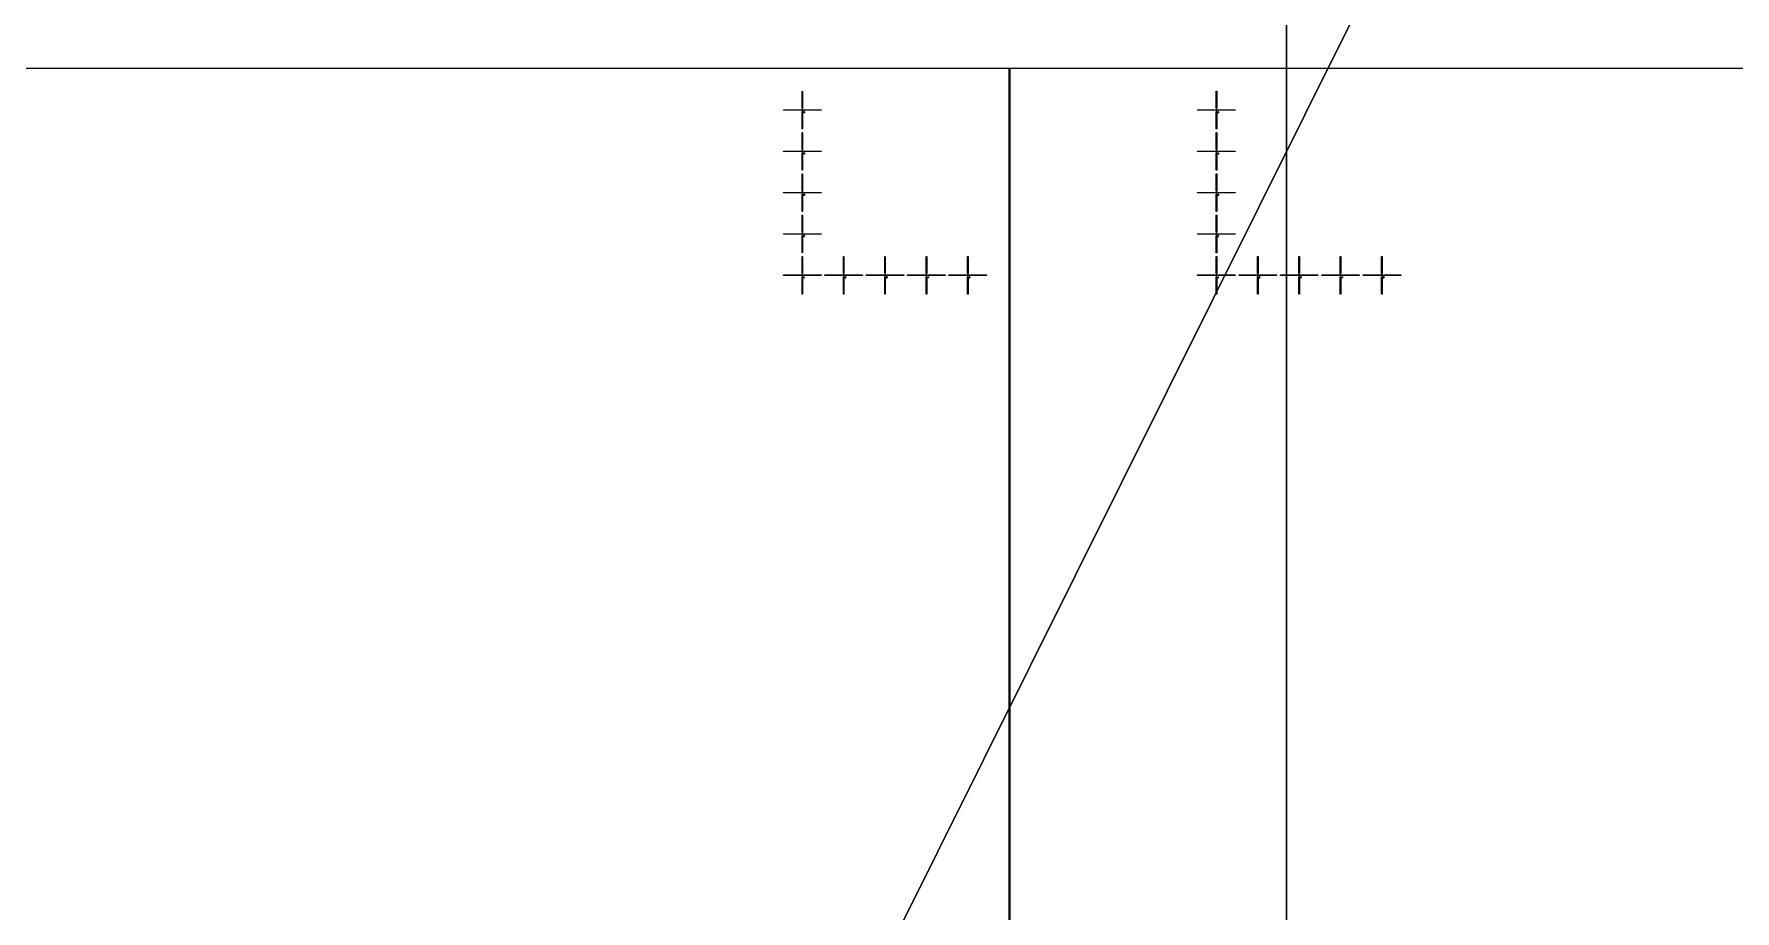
# Model space of a CAD drawing. Extents: x -25400 to 25400, y -24113 to 25400.
# Drawn here: x 2285 to 10513, y 13079 to 17323 of the extents above; entities that cross this region are included whole.
import ezdxf

# ---------------------------------------------------------------- set-up
doc = ezdxf.new("R2010")
doc.units = 0
for name, color, linetype in [('L0D0', 1, 'CONTINUOUS'), ('L1D0', 2, 'CONTINUOUS'), ('L3D0', 3, 'CONTINUOUS')]:
    doc.layers.add(name, color=color, linetype=linetype)

msp = doc.modelspace()

# ---------------------------------------------------------------- linework, layer by layer
at = {"layer": 'L0D0'}
for points in [[(8342.854, 23990.765), (8342.854, -23990.765)], [(8342.854, -23990.765), (8342.854, 23990.765)], [(16923.304, 15427.63), (0, 0), (10207.408, 20499.239), (10246.244, 20479.856), (10285.043, 20460.398), (10323.804, 20440.868), (10362.529, 20421.263), (10401.216, 20401.586), (10439.866, 20381.835), (10478.479, 20362.011), (10517.054, 20342.113)], [(10207.408, 20499.239), (0, 0)]]:
    msp.add_lwpolyline(points, dxfattribs=at)
at = {"layer": 'L1D0'}
for points in [[(6000.25, 16963.85), (6000.25, 17046.85), (6002.75, 17046.85), (6002.75, 16963.85)], [(8003.25, 16963.85), (8003.25, 17046.85), (8005.75, 17046.85), (8005.75, 16963.85)], [(5910.5, 16954.6), (5910.5, 16957.1), (5993.5, 16957.1), (5993.5, 16954.6)], [(6001.3, 16950.85), (6001.3, 16955.65), (5996.5, 16955.65), (5996.5, 16956.05), (6001.3, 16956.05), (6001.3, 16960.85), (6001.7, 16960.85), (6001.7, 16956.05), (6006.5, 16956.05), (6006.5, 16955.65), (6001.7, 16955.65), (6001.7, 16950.85)], [(6007.5, 16945.294), (6007.5, 16948.85), (6011.944, 16948.85), (6011.944, 16947.961), (6008.389, 16947.961), (6008.389, 16946.183), (6011.056, 16946.183), (6011.056, 16945.294)], [(6009.5, 16954.6), (6009.5, 16957.1), (6092.5, 16957.1), (6092.5, 16954.6)], [(7913.5, 16954.6), (7913.5, 16957.1), (7996.5, 16957.1), (7996.5, 16954.6)], [(8004.3, 16950.85), (8004.3, 16955.65), (7999.5, 16955.65), (7999.5, 16956.05), (8004.3, 16956.05), (8004.3, 16960.85), (8004.7, 16960.85), (8004.7, 16956.05), (8009.5, 16956.05), (8009.5, 16955.65), (8004.7, 16955.65), (8004.7, 16950.85)], [(8010.5, 16945.294), (8010.5, 16948.85), (8014.944, 16948.85), (8014.944, 16947.961), (8011.389, 16947.961), (8011.389, 16946.183), (8014.056, 16946.183), (8014.056, 16945.294)], [(8012.5, 16954.6), (8012.5, 16957.1), (8095.5, 16957.1), (8095.5, 16954.6)], [(6000.25, 16864.85), (6000.25, 16947.85), (6002.75, 16947.85), (6002.75, 16864.85)], [(6007.5, 16942.628), (6007.5, 16943.517), (6011.056, 16943.517), (6011.056, 16942.628)], [(6011.056, 16943.517), (6011.056, 16945.294), (6011.944, 16945.294), (6011.944, 16943.517)], [(8003.25, 16864.85), (8003.25, 16947.85), (8005.75, 16947.85), (8005.75, 16864.85)], [(8010.5, 16942.628), (8010.5, 16943.517), (8014.056, 16943.517), (8014.056, 16942.628)], [(8014.056, 16943.517), (8014.056, 16945.294), (8014.944, 16945.294), (8014.944, 16943.517)], [(6000.25, 16763.85), (6000.25, 16846.85), (6002.75, 16846.85), (6002.75, 16763.85)], [(8003.25, 16763.85), (8003.25, 16846.85), (8005.75, 16846.85), (8005.75, 16763.85)], [(5910.5, 16754.6), (5910.5, 16757.1), (5993.5, 16757.1), (5993.5, 16754.6)], [(6001.3, 16750.85), (6001.3, 16755.65), (5996.5, 16755.65), (5996.5, 16756.05), (6001.3, 16756.05), (6001.3, 16760.85), (6001.7, 16760.85), (6001.7, 16756.05), (6006.5, 16756.05), (6006.5, 16755.65), (6001.7, 16755.65), (6001.7, 16750.85)], [(6000.25, 16664.85), (6000.25, 16747.85), (6002.75, 16747.85), (6002.75, 16664.85)], [(6010.167, 16742.628), (6010.167, 16744.406), (6007.5, 16744.406), (6007.5, 16746.183), (6008.389, 16746.183), (6008.389, 16745.294), (6010.167, 16745.294), (6010.167, 16747.961), (6009.278, 16747.961), (6009.278, 16748.85), (6011.056, 16748.85), (6011.056, 16745.294), (6011.944, 16745.294), (6011.944, 16744.406), (6011.056, 16744.406), (6011.056, 16742.628)], [(6008.389, 16746.183), (6008.389, 16747.961), (6009.278, 16747.961), (6009.278, 16746.183)], [(6009.5, 16754.6), (6009.5, 16757.1), (6092.5, 16757.1), (6092.5, 16754.6)], [(7913.5, 16754.6), (7913.5, 16757.1), (7996.5, 16757.1), (7996.5, 16754.6)], [(8004.3, 16750.85), (8004.3, 16755.65), (7999.5, 16755.65), (7999.5, 16756.05), (8004.3, 16756.05), (8004.3, 16760.85), (8004.7, 16760.85), (8004.7, 16756.05), (8009.5, 16756.05), (8009.5, 16755.65), (8004.7, 16755.65), (8004.7, 16750.85)], [(8003.25, 16664.85), (8003.25, 16747.85), (8005.75, 16747.85), (8005.75, 16664.85)], [(8013.167, 16742.628), (8013.167, 16744.406), (8010.5, 16744.406), (8010.5, 16746.183), (8011.389, 16746.183), (8011.389, 16745.294), (8013.167, 16745.294), (8013.167, 16747.961), (8012.278, 16747.961), (8012.278, 16748.85), (8014.056, 16748.85), (8014.056, 16745.294), (8014.944, 16745.294), (8014.944, 16744.406), (8014.056, 16744.406), (8014.056, 16742.628)], [(8011.389, 16746.183), (8011.389, 16747.961), (8012.278, 16747.961), (8012.278, 16746.183)], [(8012.5, 16754.6), (8012.5, 16757.1), (8095.5, 16757.1), (8095.5, 16754.6)], [(6000.25, 16563.85), (6000.25, 16646.85), (6002.75, 16646.85), (6002.75, 16563.85)], [(8003.25, 16563.85), (8003.25, 16646.85), (8005.75, 16646.85), (8005.75, 16563.85)], [(5910.5, 16554.6), (5910.5, 16557.1), (5993.5, 16557.1), (5993.5, 16554.6)], [(6001.3, 16550.85), (6001.3, 16555.65), (5996.5, 16555.65), (5996.5, 16556.05), (6001.3, 16556.05), (6001.3, 16560.85), (6001.7, 16560.85), (6001.7, 16556.05), (6006.5, 16556.05), (6006.5, 16555.65), (6001.7, 16555.65), (6001.7, 16550.85)], [(6000.25, 16464.85), (6000.25, 16547.85), (6002.75, 16547.85), (6002.75, 16464.85)], [(6007.5, 16547.961), (6007.5, 16548.85), (6011.056, 16548.85), (6011.056, 16547.961)], [(6007.5, 16542.628), (6007.5, 16543.517), (6011.056, 16543.517), (6011.056, 16542.628)], [(6008.389, 16545.294), (6008.389, 16546.183), (6011.056, 16546.183), (6011.056, 16545.294)], [(6009.5, 16554.6), (6009.5, 16557.1), (6092.5, 16557.1), (6092.5, 16554.6)], [(6011.056, 16546.183), (6011.056, 16547.961), (6011.944, 16547.961), (6011.944, 16546.183)], [(6011.056, 16543.517), (6011.056, 16545.294), (6011.944, 16545.294), (6011.944, 16543.517)], [(7913.5, 16554.6), (7913.5, 16557.1), (7996.5, 16557.1), (7996.5, 16554.6)], [(8004.3, 16550.85), (8004.3, 16555.65), (7999.5, 16555.65), (7999.5, 16556.05), (8004.3, 16556.05), (8004.3, 16560.85), (8004.7, 16560.85), (8004.7, 16556.05), (8009.5, 16556.05), (8009.5, 16555.65), (8004.7, 16555.65), (8004.7, 16550.85)], [(8003.25, 16464.85), (8003.25, 16547.85), (8005.75, 16547.85), (8005.75, 16464.85)], [(8010.5, 16547.961), (8010.5, 16548.85), (8014.056, 16548.85), (8014.056, 16547.961)], [(8010.5, 16542.628), (8010.5, 16543.517), (8014.056, 16543.517), (8014.056, 16542.628)], [(8011.389, 16545.294), (8011.389, 16546.183), (8014.056, 16546.183), (8014.056, 16545.294)], [(8012.5, 16554.6), (8012.5, 16557.1), (8095.5, 16557.1), (8095.5, 16554.6)], [(8014.056, 16546.183), (8014.056, 16547.961), (8014.944, 16547.961), (8014.944, 16546.183)], [(8014.056, 16543.517), (8014.056, 16545.294), (8014.944, 16545.294), (8014.944, 16543.517)], [(6000.25, 16363.85), (6000.25, 16446.85), (6002.75, 16446.85), (6002.75, 16363.85)], [(8003.25, 16363.85), (8003.25, 16446.85), (8005.75, 16446.85), (8005.75, 16363.85)], [(5910.5, 16354.6), (5910.5, 16357.1), (5993.5, 16357.1), (5993.5, 16354.6)], [(6001.3, 16350.85), (6001.3, 16355.65), (5996.5, 16355.65), (5996.5, 16356.05), (6001.3, 16356.05), (6001.3, 16360.85), (6001.7, 16360.85), (6001.7, 16356.05), (6006.5, 16356.05), (6006.5, 16355.65), (6001.7, 16355.65), (6001.7, 16350.85)], [(6000.25, 16264.85), (6000.25, 16347.85), (6002.75, 16347.85), (6002.75, 16264.85)], [(6007.5, 16347.072), (6007.5, 16347.961), (6008.389, 16347.961), (6008.389, 16347.072)], [(6007.5, 16342.628), (6007.5, 16344.406), (6008.389, 16344.406), (6008.389, 16343.517), (6011.944, 16343.517), (6011.944, 16342.628)], [(6008.389, 16347.961), (6008.389, 16348.85), (6011.056, 16348.85), (6011.056, 16347.961)], [(6008.389, 16344.406), (6008.389, 16345.294), (6010.167, 16345.294), (6010.167, 16344.406)], [(6009.5, 16354.6), (6009.5, 16357.1), (6092.5, 16357.1), (6092.5, 16354.6)], [(6010.167, 16345.294), (6010.167, 16346.183), (6011.056, 16346.183), (6011.056, 16345.294)], [(6011.056, 16346.183), (6011.056, 16347.961), (6011.944, 16347.961), (6011.944, 16346.183)], [(7913.5, 16354.6), (7913.5, 16357.1), (7996.5, 16357.1), (7996.5, 16354.6)], [(8004.3, 16350.85), (8004.3, 16355.65), (7999.5, 16355.65), (7999.5, 16356.05), (8004.3, 16356.05), (8004.3, 16360.85), (8004.7, 16360.85), (8004.7, 16356.05), (8009.5, 16356.05), (8009.5, 16355.65), (8004.7, 16355.65), (8004.7, 16350.85)], [(8003.25, 16264.85), (8003.25, 16347.85), (8005.75, 16347.85), (8005.75, 16264.85)], [(8010.5, 16347.072), (8010.5, 16347.961), (8011.389, 16347.961), (8011.389, 16347.072)], [(8010.5, 16342.628), (8010.5, 16344.406), (8011.389, 16344.406), (8011.389, 16343.517), (8014.944, 16343.517), (8014.944, 16342.628)], [(8011.389, 16347.961), (8011.389, 16348.85), (8014.056, 16348.85), (8014.056, 16347.961)], [(8011.389, 16344.406), (8011.389, 16345.294), (8013.167, 16345.294), (8013.167, 16344.406)], [(8012.5, 16354.6), (8012.5, 16357.1), (8095.5, 16357.1), (8095.5, 16354.6)], [(8013.167, 16345.294), (8013.167, 16346.183), (8014.056, 16346.183), (8014.056, 16345.294)], [(8014.056, 16346.183), (8014.056, 16347.961), (8014.944, 16347.961), (8014.944, 16346.183)], [(6000.25, 16163.85), (6000.25, 16246.85), (6002.75, 16246.85), (6002.75, 16163.85)], [(6200.25, 16163.85), (6200.25, 16246.85), (6202.75, 16246.85), (6202.75, 16163.85)], [(6400.25, 16163.85), (6400.25, 16246.85), (6402.75, 16246.85), (6402.75, 16163.85)], [(6600.25, 16163.85), (6600.25, 16246.85), (6602.75, 16246.85), (6602.75, 16163.85)], [(6800.25, 16163.85), (6800.25, 16246.85), (6802.75, 16246.85), (6802.75, 16163.85)], [(8003.25, 16163.85), (8003.25, 16246.85), (8005.75, 16246.85), (8005.75, 16163.85)], [(8203.25, 16163.85), (8203.25, 16246.85), (8205.75, 16246.85), (8205.75, 16163.85)], [(8403.25, 16163.85), (8403.25, 16246.85), (8405.75, 16246.85), (8405.75, 16163.85)], [(8603.25, 16163.85), (8603.25, 16246.85), (8605.75, 16246.85), (8605.75, 16163.85)], [(8803.25, 16163.85), (8803.25, 16246.85), (8805.75, 16246.85), (8805.75, 16163.85)], [(5910.5, 16154.6), (5910.5, 16157.1), (5993.5, 16157.1), (5993.5, 16154.6)], [(6001.3, 16150.85), (6001.3, 16155.65), (5996.5, 16155.65), (5996.5, 16156.05), (6001.3, 16156.05), (6001.3, 16160.85), (6001.7, 16160.85), (6001.7, 16156.05), (6006.5, 16156.05), (6006.5, 16155.65), (6001.7, 16155.65), (6001.7, 16150.85)], [(6000.25, 16064.85), (6000.25, 16147.85), (6002.75, 16147.85), (6002.75, 16064.85)], [(6008.389, 16142.628), (6008.389, 16143.517), (6009.278, 16143.517), (6009.278, 16147.072), (6008.389, 16147.072), (6008.389, 16147.961), (6009.278, 16147.961), (6009.278, 16148.85), (6010.167, 16148.85), (6010.167, 16143.517), (6011.056, 16143.517), (6011.056, 16142.628)], [(6009.5, 16154.6), (6009.5, 16157.1), (6092.5, 16157.1), (6092.5, 16154.6)], [(6110.5, 16154.6), (6110.5, 16157.1), (6193.5, 16157.1), (6193.5, 16154.6)], [(6201.3, 16150.85), (6201.3, 16155.65), (6196.5, 16155.65), (6196.5, 16156.05), (6201.3, 16156.05), (6201.3, 16160.85), (6201.7, 16160.85), (6201.7, 16156.05), (6206.5, 16156.05), (6206.5, 16155.65), (6201.7, 16155.65), (6201.7, 16150.85)], [(6200.25, 16064.85), (6200.25, 16147.85), (6202.75, 16147.85), (6202.75, 16064.85)], [(6207.5, 16147.072), (6207.5, 16147.961), (6208.389, 16147.961), (6208.389, 16147.072)], [(6207.5, 16142.628), (6207.5, 16144.406), (6208.389, 16144.406), (6208.389, 16143.517), (6211.944, 16143.517), (6211.944, 16142.628)], [(6208.389, 16147.961), (6208.389, 16148.85), (6211.056, 16148.85), (6211.056, 16147.961)], [(6208.389, 16144.406), (6208.389, 16145.294), (6210.167, 16145.294), (6210.167, 16144.406)], [(6209.5, 16154.6), (6209.5, 16157.1), (6292.5, 16157.1), (6292.5, 16154.6)], [(6210.167, 16145.294), (6210.167, 16146.183), (6211.056, 16146.183), (6211.056, 16145.294)], [(6211.056, 16146.183), (6211.056, 16147.961), (6211.944, 16147.961), (6211.944, 16146.183)], [(6310.5, 16154.6), (6310.5, 16157.1), (6393.5, 16157.1), (6393.5, 16154.6)], [(6401.3, 16150.85), (6401.3, 16155.65), (6396.5, 16155.65), (6396.5, 16156.05), (6401.3, 16156.05), (6401.3, 16160.85), (6401.7, 16160.85), (6401.7, 16156.05), (6406.5, 16156.05), (6406.5, 16155.65), (6401.7, 16155.65), (6401.7, 16150.85)], [(6400.25, 16064.85), (6400.25, 16147.85), (6402.75, 16147.85), (6402.75, 16064.85)], [(6407.5, 16147.961), (6407.5, 16148.85), (6411.056, 16148.85), (6411.056, 16147.961)], [(6407.5, 16142.628), (6407.5, 16143.517), (6411.056, 16143.517), (6411.056, 16142.628)], [(6408.389, 16145.294), (6408.389, 16146.183), (6411.056, 16146.183), (6411.056, 16145.294)], [(6409.5, 16154.6), (6409.5, 16157.1), (6492.5, 16157.1), (6492.5, 16154.6)], [(6411.056, 16146.183), (6411.056, 16147.961), (6411.944, 16147.961), (6411.944, 16146.183)], [(6411.056, 16143.517), (6411.056, 16145.294), (6411.944, 16145.294), (6411.944, 16143.517)], [(6510.5, 16154.6), (6510.5, 16157.1), (6593.5, 16157.1), (6593.5, 16154.6)], [(6601.3, 16150.85), (6601.3, 16155.65), (6596.5, 16155.65), (6596.5, 16156.05), (6601.3, 16156.05), (6601.3, 16160.85), (6601.7, 16160.85), (6601.7, 16156.05), (6606.5, 16156.05), (6606.5, 16155.65), (6601.7, 16155.65), (6601.7, 16150.85)], [(6600.25, 16064.85), (6600.25, 16147.85), (6602.75, 16147.85), (6602.75, 16064.85)], [(6610.167, 16142.628), (6610.167, 16144.406), (6607.5, 16144.406), (6607.5, 16146.183), (6608.389, 16146.183), (6608.389, 16145.294), (6610.167, 16145.294), (6610.167, 16147.961), (6609.278, 16147.961), (6609.278, 16148.85), (6611.056, 16148.85), (6611.056, 16145.294), (6611.944, 16145.294), (6611.944, 16144.406), (6611.056, 16144.406), (6611.056, 16142.628)], [(6608.389, 16146.183), (6608.389, 16147.961), (6609.278, 16147.961), (6609.278, 16146.183)], [(6609.5, 16154.6), (6609.5, 16157.1), (6692.5, 16157.1), (6692.5, 16154.6)], [(6710.5, 16154.6), (6710.5, 16157.1), (6793.5, 16157.1), (6793.5, 16154.6)], [(6801.3, 16150.85), (6801.3, 16155.65), (6796.5, 16155.65), (6796.5, 16156.05), (6801.3, 16156.05), (6801.3, 16160.85), (6801.7, 16160.85), (6801.7, 16156.05), (6806.5, 16156.05), (6806.5, 16155.65), (6801.7, 16155.65), (6801.7, 16150.85)], [(6800.25, 16064.85), (6800.25, 16147.85), (6802.75, 16147.85), (6802.75, 16064.85)], [(6807.5, 16145.294), (6807.5, 16148.85), (6811.944, 16148.85), (6811.944, 16147.961), (6808.389, 16147.961), (6808.389, 16146.183), (6811.056, 16146.183), (6811.056, 16145.294)], [(6807.5, 16142.628), (6807.5, 16143.517), (6811.056, 16143.517), (6811.056, 16142.628)], [(6809.5, 16154.6), (6809.5, 16157.1), (6892.5, 16157.1), (6892.5, 16154.6)], [(6811.056, 16143.517), (6811.056, 16145.294), (6811.944, 16145.294), (6811.944, 16143.517)], [(7913.5, 16154.6), (7913.5, 16157.1), (7996.5, 16157.1), (7996.5, 16154.6)], [(8004.3, 16150.85), (8004.3, 16155.65), (7999.5, 16155.65), (7999.5, 16156.05), (8004.3, 16156.05), (8004.3, 16160.85), (8004.7, 16160.85), (8004.7, 16156.05), (8009.5, 16156.05), (8009.5, 16155.65), (8004.7, 16155.65), (8004.7, 16150.85)], [(8003.25, 16064.85), (8003.25, 16147.85), (8005.75, 16147.85), (8005.75, 16064.85)], [(8011.389, 16142.628), (8011.389, 16143.517), (8012.278, 16143.517), (8012.278, 16147.072), (8011.389, 16147.072), (8011.389, 16147.961), (8012.278, 16147.961), (8012.278, 16148.85), (8013.167, 16148.85), (8013.167, 16143.517), (8014.056, 16143.517), (8014.056, 16142.628)], [(8012.5, 16154.6), (8012.5, 16157.1), (8095.5, 16157.1), (8095.5, 16154.6)], [(8113.5, 16154.6), (8113.5, 16157.1), (8196.5, 16157.1), (8196.5, 16154.6)], [(8204.3, 16150.85), (8204.3, 16155.65), (8199.5, 16155.65), (8199.5, 16156.05), (8204.3, 16156.05), (8204.3, 16160.85), (8204.7, 16160.85), (8204.7, 16156.05), (8209.5, 16156.05), (8209.5, 16155.65), (8204.7, 16155.65), (8204.7, 16150.85)], [(8203.25, 16064.85), (8203.25, 16147.85), (8205.75, 16147.85), (8205.75, 16064.85)], [(8210.5, 16147.072), (8210.5, 16147.961), (8211.389, 16147.961), (8211.389, 16147.072)], [(8210.5, 16142.628), (8210.5, 16144.406), (8211.389, 16144.406), (8211.389, 16143.517), (8214.944, 16143.517), (8214.944, 16142.628)], [(8211.389, 16147.961), (8211.389, 16148.85), (8214.056, 16148.85), (8214.056, 16147.961)], [(8211.389, 16144.406), (8211.389, 16145.294), (8213.167, 16145.294), (8213.167, 16144.406)], [(8212.5, 16154.6), (8212.5, 16157.1), (8295.5, 16157.1), (8295.5, 16154.6)], [(8213.167, 16145.294), (8213.167, 16146.183), (8214.056, 16146.183), (8214.056, 16145.294)], [(8214.056, 16146.183), (8214.056, 16147.961), (8214.944, 16147.961), (8214.944, 16146.183)], [(8313.5, 16154.6), (8313.5, 16157.1), (8396.5, 16157.1), (8396.5, 16154.6)], [(8404.3, 16150.85), (8404.3, 16155.65), (8399.5, 16155.65), (8399.5, 16156.05), (8404.3, 16156.05), (8404.3, 16160.85), (8404.7, 16160.85), (8404.7, 16156.05), (8409.5, 16156.05), (8409.5, 16155.65), (8404.7, 16155.65), (8404.7, 16150.85)], [(8403.25, 16064.85), (8403.25, 16147.85), (8405.75, 16147.85), (8405.75, 16064.85)], [(8410.5, 16147.961), (8410.5, 16148.85), (8414.056, 16148.85), (8414.056, 16147.961)], [(8410.5, 16142.628), (8410.5, 16143.517), (8414.056, 16143.517), (8414.056, 16142.628)], [(8411.389, 16145.294), (8411.389, 16146.183), (8414.056, 16146.183), (8414.056, 16145.294)], [(8412.5, 16154.6), (8412.5, 16157.1), (8495.5, 16157.1), (8495.5, 16154.6)], [(8414.056, 16146.183), (8414.056, 16147.961), (8414.944, 16147.961), (8414.944, 16146.183)], [(8414.056, 16143.517), (8414.056, 16145.294), (8414.944, 16145.294), (8414.944, 16143.517)], [(8513.5, 16154.6), (8513.5, 16157.1), (8596.5, 16157.1), (8596.5, 16154.6)], [(8604.3, 16150.85), (8604.3, 16155.65), (8599.5, 16155.65), (8599.5, 16156.05), (8604.3, 16156.05), (8604.3, 16160.85), (8604.7, 16160.85), (8604.7, 16156.05), (8609.5, 16156.05), (8609.5, 16155.65), (8604.7, 16155.65), (8604.7, 16150.85)], [(8603.25, 16064.85), (8603.25, 16147.85), (8605.75, 16147.85), (8605.75, 16064.85)], [(8613.167, 16142.628), (8613.167, 16144.406), (8610.5, 16144.406), (8610.5, 16146.183), (8611.389, 16146.183), (8611.389, 16145.294), (8613.167, 16145.294), (8613.167, 16147.961), (8612.278, 16147.961), (8612.278, 16148.85), (8614.056, 16148.85), (8614.056, 16145.294), (8614.944, 16145.294), (8614.944, 16144.406), (8614.056, 16144.406), (8614.056, 16142.628)], [(8611.389, 16146.183), (8611.389, 16147.961), (8612.278, 16147.961), (8612.278, 16146.183)], [(8612.5, 16154.6), (8612.5, 16157.1), (8695.5, 16157.1), (8695.5, 16154.6)], [(8713.5, 16154.6), (8713.5, 16157.1), (8796.5, 16157.1), (8796.5, 16154.6)], [(8804.3, 16150.85), (8804.3, 16155.65), (8799.5, 16155.65), (8799.5, 16156.05), (8804.3, 16156.05), (8804.3, 16160.85), (8804.7, 16160.85), (8804.7, 16156.05), (8809.5, 16156.05), (8809.5, 16155.65), (8804.7, 16155.65), (8804.7, 16150.85)], [(8803.25, 16064.85), (8803.25, 16147.85), (8805.75, 16147.85), (8805.75, 16064.85)], [(8810.5, 16145.294), (8810.5, 16148.85), (8814.944, 16148.85), (8814.944, 16147.961), (8811.389, 16147.961), (8811.389, 16146.183), (8814.056, 16146.183), (8814.056, 16145.294)], [(8810.5, 16142.628), (8810.5, 16143.517), (8814.056, 16143.517), (8814.056, 16142.628)], [(8812.5, 16154.6), (8812.5, 16157.1), (8895.5, 16157.1), (8895.5, 16154.6)], [(8814.056, 16143.517), (8814.056, 16145.294), (8814.944, 16145.294), (8814.944, 16143.517)]]:
    msp.add_lwpolyline(points, close=True, dxfattribs=at)
at = {"layer": 'L3D0'}
for points in [[(-14007.5, 17158.85), (14007.5, 17158.85), (14007.5, 10155.85), (21010.5, 10155.85), (21010.5, -10856.15), (14007.5, -10856.15), (14007.5, -17859.15), (-14007.5, -17859.15)], [(-7001.5, 10155.85), (-1.5, 10155.85), (1.5, 10155.85), (7001.5, 10155.85), (7004.5, 10155.85), (14004.5, 10155.85), (14004.5, 17155.85), (7004.5, 17155.85), (7004.5, 10155.85), (7001.5, 10155.85), (7001.5, 17155.85), (1.5, 17155.85), (1.5, 10155.85), (-1.5, 10155.85), (-1.5, 17155.85), (-7001.5, 17155.85)]]:
    msp.add_lwpolyline(points, dxfattribs=at)

doc.saveas('drawing.dxf')
